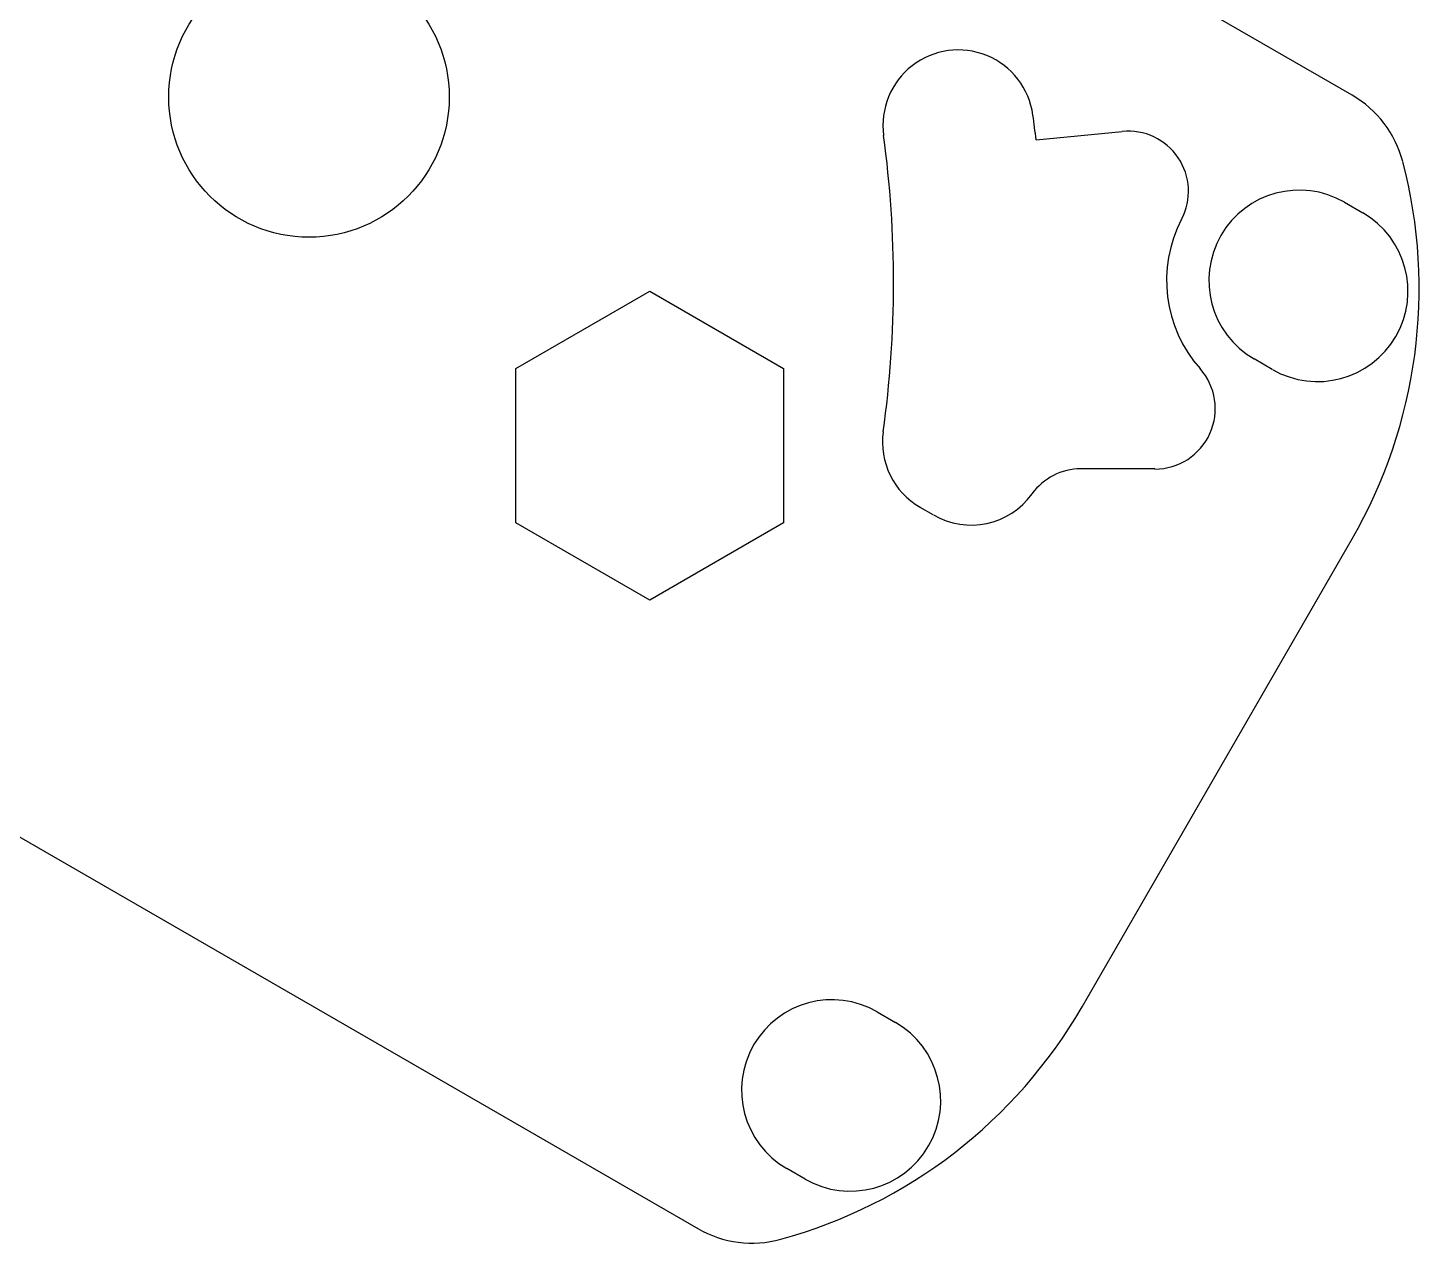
# Model space of a CAD drawing. Extents: x 442 to 745, y 5 to 355.
# Drawn here: x 672.67 to 691.67, y 241 to 257.6 of the extents above; entities that cross this region are included whole.
import ezdxf

# ---------------------------------------------------------------- set-up
doc = ezdxf.new("R2010")
doc.units = 0
doc.layers.add('VISIBLE__ANSI_', color=7, linetype='CONTINUOUS')

msp = doc.modelspace()

# ---------------------------------------------------------------- linework, layer by layer
at = {"layer": 'VISIBLE__ANSI_'}
for p, q in [((690.757, 256.678), (680.523, 262.587)), ((686.441, 256.069), (687.618, 256.184)), ((690.653, 255.217), (690.903, 255.072)), ((679.337, 252.948), (681.164, 254.003)), ((681.164, 254.003), (682.991, 252.948)), ((679.337, 250.838), (679.337, 252.948)), ((682.991, 252.948), (682.992, 250.838)), ((689.667, 252.933), (689.418, 253.077)), ((688.063, 251.575), (687.053, 251.575)), ((685.037, 250.947), (684.858, 251.05)), ((681.164, 249.783), (679.337, 250.838)), ((682.992, 250.838), (681.164, 249.783)), ((687.068, 244.231), (690.757, 250.62)), ((671.588, 247.11), (681.821, 241.202)), ((684.271, 244.162), (684.52, 244.018)), ((683.285, 241.878), (683.035, 242.023))]:
    msp.add_line(p, q, dxfattribs=at)
msp.add_circle((676.511, 256.654), 1.915, dxfattribs=at)
for centre, radius, start, end in [((685.378, 256.267), 1.029, 7.7546, 187.7546), ((690.015, 255.395), 1.482, 14.6845, 60), ((669.65, 254.125), 16.903, 6.6044, 7.7546), ((687.698, 255.364), 0.824, 332.4875, 95.5642), ((669.65, 254.125), 14.844, 352.0947, 7.7546), ((684.837, 254.038), 6.835, 330, 14.6845), ((690.035, 254.147), 1.235, 60, 240), ((690.285, 254.003), 1.235, 240, 60), ((690.035, 254.147), 1.812, 152.4875, 221.5703), ((688.064, 252.398), 0.824, 269.9644, 41.5703), ((685.372, 251.942), 1.029, 172.0947, 240), ((687.052, 250.752), 0.824, 89.9644, 144.0919), ((685.552, 251.838), 1.029, 240, 324.0919), ((683.653, 243.092), 1.235, 60, 240), ((681.149, 247.649), 6.835, 285.3155, 330), ((683.903, 242.948), 1.235, 240, 60), ((682.563, 242.486), 1.482, 240, 285.3155)]:
    msp.add_arc(centre, radius, start, end, dxfattribs=at)

doc.saveas('drawing.dxf')
